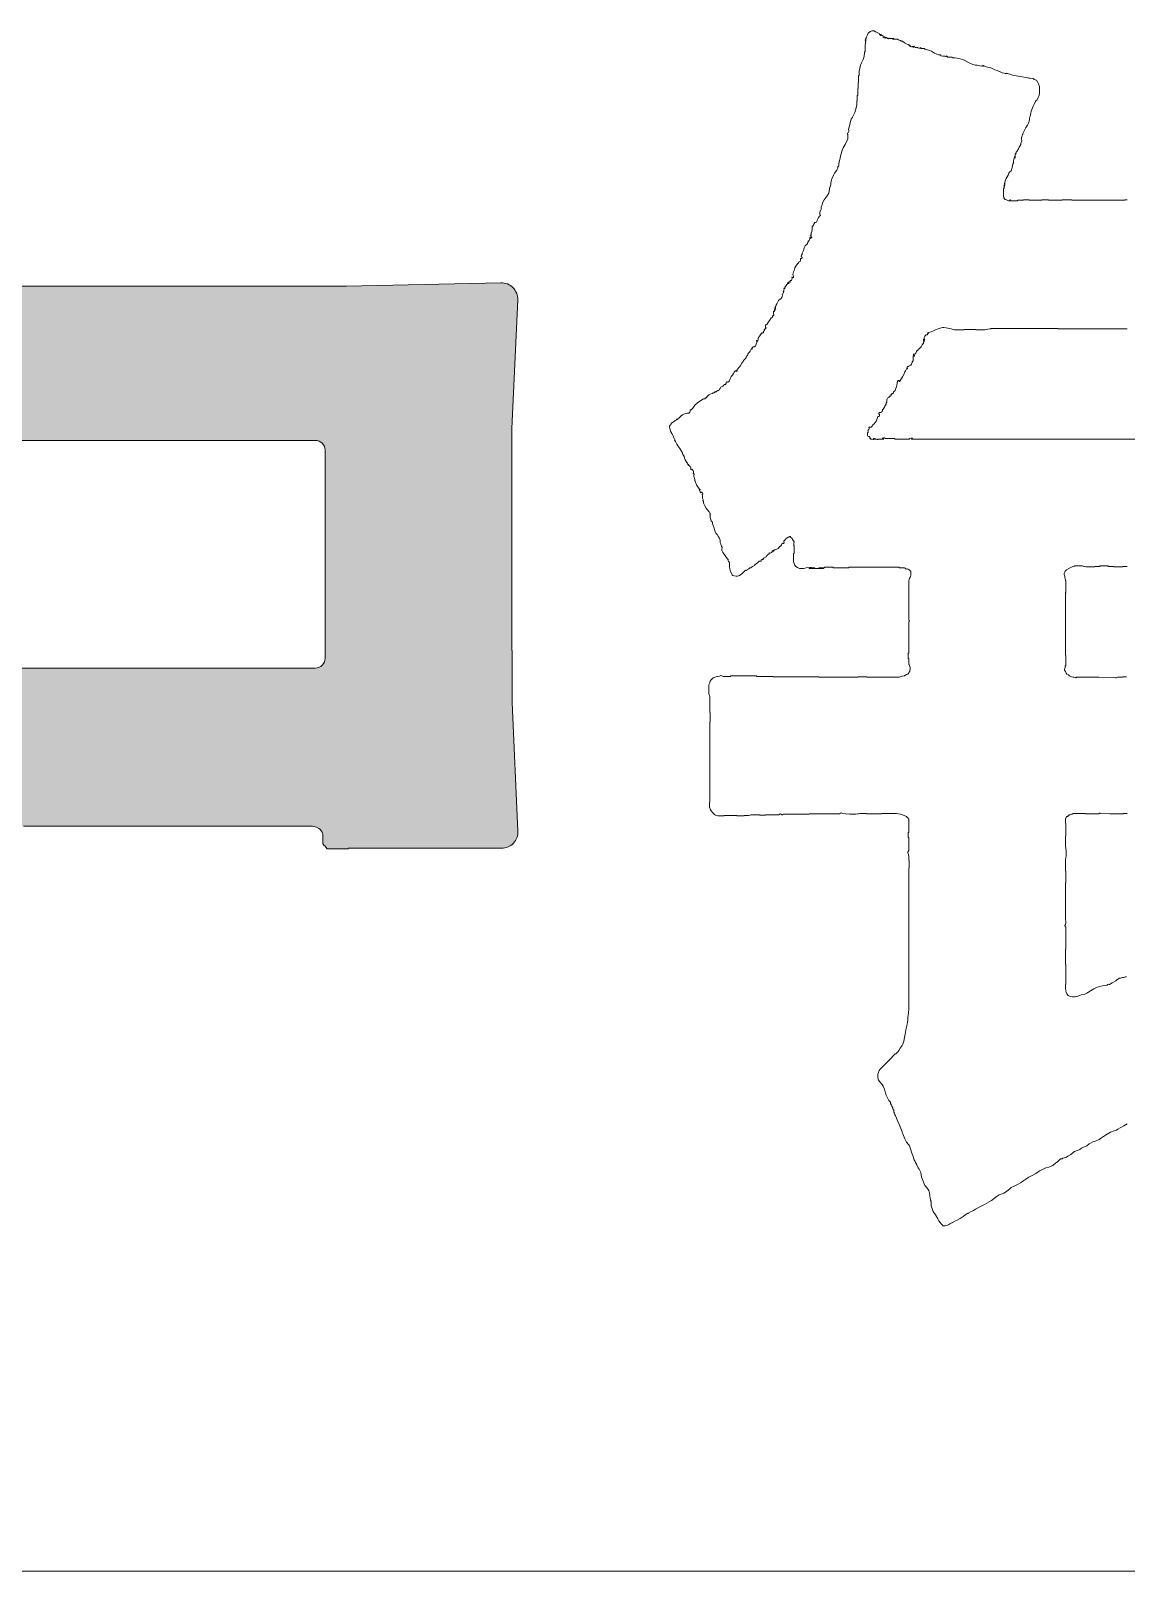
# Model space of a CAD drawing. Extents: x -2876908 to 633791, y -1383861 to 872234.
# Drawn here: x 567186 to 568840, y -1064660 to -1062335 of the extents above; entities that cross this region are included whole.
import ezdxf
from ezdxf.enums import TextEntityAlignment as Align

# ---------------------------------------------------------------- set-up
doc = ezdxf.new("R2010")
doc.units = 0
doc.header["$LTSCALE"] = 5
doc.header["$MEASUREMENT"] = 0
doc.layers.get('0').update_dxf_attribs({"linetype": 'CONTINUOUS', "lineweight": 25})
doc.layers.add('HFZT', color=5, linetype='CONTINUOUS', lineweight=15)
doc.styles.add('TSSD_NORM', font='tssdeng.shx', dxfattribs={"width": 0.7, "bigfont": 'hztxt.shx'})

# ---------------------------------------------------------------- blocks, each defined once
blk = doc.blocks.new('z')
h = blk.add_hatch(color=256)
h.paths.add_polyline_path([(298824.6, 23772.1), (298703.8, 23772.1, -0.414214), (298691.8, 23784.1), (298691.8, 23813.1), (298691.8, 23816.5), (298691.8, 23823.3), (298691.9, 23825.6), (298691.9, 23826.7), (298692, 23829), (298692.2, 23838.2), (298692.4, 23842.9), (298692.6, 23852.1), (298692.7, 23854.4), (298692.7, 23855.5), (298692.8, 23857.8), (298692.8, 23859.9), (298692.8, 23860.9), (298692.8, 23863), (298693.1, 23863), (298693.1, 23865), (298693.1, 23866), (298693.1, 23868.1), (298693.4, 23868.1), (298693.4, 23876.9), (298693.4, 23881.3), (298693.4, 23890.2), (298693.7, 23890.2), (298693.7, 23965.3), (298693.7, 24002.9), (298693.6, 24078), (298691.1, 24172.9, -0.429279), (298703.4, 24185.2), (298789.1, 24183), (298892.6, 24183), (298944.3, 24183), (299049.2, 24183, 0.414214), (299056.4, 24190.2), (299056.4, 24214.6), (299056.4, 24226), (299056.4, 24249), (299052.3, 24344, -0.427255), (299064.3, 24356.5), (299187.4, 24356.3, -0.422529), (299199.4, 24344), (299196.6, 24247), (299196.6, 24190.2, 0.413831), (299203.8, 24183), (299300.2, 24183), (299348.7, 24183), (299445.6, 24183), (299558.9, 24185.6, -0.434193), (299571.2, 24173), (299566.9, 24078.7), (299566.9, 24013.5), (299566.9, 23980.9), (299566.9, 23915.8), (299567, 23915.8), (299567.1, 23915.8), (299567.2, 23915.8), (299567.2, 23900.5), (299567.2, 23892.9), (299567.2, 23877.7), (299571.3, 23783.3, -0.427114), (299559.4, 23770.8), (299446.9, 23770.8), (299446.9, 23770.6), (299446.9, 23770.6), (299446.9, 23770.5), (299442.4, 23770.5), (299440.1, 23770.5), (299431.5, 23770.5), (299429.7, 23772.5), (299428.3, 23773.6), (299428.3, 23775.3), (299428.3, 23775.9), (299428.3, 23781.3), (299427.7, 23782.5), (299427, 23783.7), (299426.4, 23784.4), (299426, 23784.7), (299425.3, 23785.2), (299423.5, 23786.2), (299422.6, 23786.6), (299420.6, 23787.1), (299419.1, 23787.1), (299418.3, 23787.1), (299290.8, 23787.1), (299208.6, 23787.1, 0.414214), (299196.6, 23775.1), (299196.6, 23692.2), (299196.6, 23660.2), (299196.6, 23596), (299199.5, 23501.2, -0.423847), (299187.4, 23488.8), (299063.7, 23489.1, -0.427862), (299051.7, 23501.7), (299056.4, 23597.9), (299056.4, 23663.5), (299056.4, 23696.3), (299056.4, 23775.1, 0.414214), (299044.4, 23787.1), (299042.6, 23787.1), (299039.9, 23787.1), (299029.5, 23787.1), (298982.1, 23787.1), (298958.4, 23787.1), (298834, 23787.1), (298833.2, 23786.9), (298832.6, 23786.4), (298832, 23785.5), (298830.6, 23781.5), (298829.9, 23779.4), (298828.7, 23774), (298826.6, 23773)])
h.paths.add_polyline_path([(299203.8, 24070), (299298.7, 24070), (299331.6, 24070), (299422.7, 24070, -0.414214), (299429.9, 24062.8), (299429.9, 23979.3), (299429.9, 23955.6), (299429.9, 23910.2, -0.414214), (299422.7, 23903), (299290.5, 23903), (299203.8, 23903, -0.414214), (299196.6, 23910.2), (299196.6, 23960.2), (299196.6, 23984), (299196.6, 24062.8, -0.414214)], flags=16)
h.paths.add_polyline_path([(299056.4, 24062.5), (299056.4, 23977.7), (299056.4, 23954.8), (299056.4, 23910.5, -0.414214), (299049.2, 23903.3), (298835, 23903.3, -0.414214), (298827.8, 23910.5), (298827.8, 23973.4), (298827.8, 24001.2), (298827.8, 24062.5, -0.414214), (298835, 24069.7), (299049.2, 24069.7, -0.414214)], flags=16)
for points in [[(300017.8, 23676.6), (300017.5, 23676.5), (300017.1, 23676.5), (300015.6, 23676.1), (300014.8, 23675.9), (300013.3, 23675.6), (300012.7, 23675.6), (300012.4, 23675.4), (300012, 23674.9), (300011.2, 23674.5), (300010.8, 23674.2), (300010.1, 23673.6), (300008.2, 23672.5), (300007.2, 23672), (300005.3, 23670.9), (300004.6, 23671), (300004.2, 23670.9), (300003.7, 23670.4), (300001.4, 23670.1), (300000.3, 23669.9), (299998.1, 23669.3), (299995.3, 23668.4), (299993.9, 23667.7), (299991.4, 23666.1), (299989.5, 23665.1), (299988.6, 23664.6), (299986.7, 23663.6), (299984.5, 23663.3), (299983.3, 23662.9), (299981.3, 23662), (299980, 23661.8), (299979.4, 23661.8), (299978.1, 23661.8), (299976.8, 23662), (299976.1, 23662.2), (299975, 23662.9), (299974.1, 23663.9), (299973.8, 23664.5), (299973.3, 23665.8), (299973.5, 23666.3), (299973.4, 23666.7), (299973, 23667.1), (299973, 23668.6), (299973, 23669.4), (299973, 23670.9), (299973.1, 23670.9), (299973.2, 23670.9), (299973.3, 23670.9), (299973.3, 23676.8), (299973.3, 23679.7), (299973.3, 23685.6), (299973.2, 23685.6), (299973.1, 23685.6), (299973, 23685.6), (299973, 23690), (299973, 23692.2), (299973, 23696.5), (299973.1, 23696.5), (299973.2, 23696.5), (299973.3, 23696.5), (299973.3, 23703), (299973.3, 23706.3), (299973.3, 23712.8), (299972.8, 23713.4), (299972.7, 23714.1), (299973.1, 23714.8), (299973.3, 23716.3), (299973.3, 23717.1), (299973, 23718.6), (299973, 23729.2), (299973, 23734.5), (299973, 23745.2), (299973.1, 23745.2), (299973.2, 23745.2), (299973.3, 23745.2), (299973.3, 23748.8), (299973.3, 23750.5), (299973.3, 23754.1), (299973.2, 23754.1), (299973.1, 23754.1), (299973, 23754.1), (299973, 23757.6), (299973, 23759.3), (299973, 23762.8), (299973.2, 23763.7), (299973.4, 23764.1), (299973.6, 23765), (299973.6, 23766.7), (299973.6, 23767.5), (299973.6, 23769.2), (299973.4, 23770.3), (299973.2, 23770.9), (299973, 23772.1), (299973, 23775.1), (299973, 23776.7), (299973, 23779.7), (299973.1, 23779.7), (299973.2, 23779.7), (299973.3, 23779.7), (299973.3, 23783.6), (299973.3, 23785.5), (299973.3, 23789.3), (299973.2, 23789.3), (299973.1, 23789.3), (299973, 23789.3), (299973, 23790.6), (299973, 23791.3), (299973, 23792.5), (299973.3, 23793), (299973.5, 23793.2), (299973.9, 23793.5), (299973.9, 23793.8), (299973.9, 23793.9), (299973.9, 23794.1), (299974.4, 23794.1), (299974.7, 23794.2), (299974.9, 23794.6), (299975.4, 23794.7), (299975.6, 23795), (299975.8, 23795.4), (299976.5, 23795.3), (299976.9, 23795.5), (299977.4, 23795.9), (299978, 23795.9), (299978.3, 23796), (299978.7, 23796.4), (299982.3, 23796.4), (299984.1, 23796.4), (299987.7, 23796.4), (299987.7, 23796.3), (299987.7, 23796.2), (299987.7, 23796.1), (299991.7, 23796.1), (299993.6, 23796.1), (299997.6, 23796.1), (299997.9, 23796.5), (299998.5, 23796.6), (299998.9, 23796.2), (300005.5, 23796.1), (300008.9, 23796.1), (300015.5, 23796.1), (300015.5, 23796.2), (300015.5, 23796.3), (300015.5, 23796.4), (300017.3, 23796.4), (300018.2, 23796.4)], [(300017.9, 23896.6), (300015.2, 23896.6), (300015.2, 23896.4), (300015.2, 23896.4), (300015.2, 23896.2), (300013.6, 23896.2), (300012.7, 23896.2), (300011.1, 23896.2), (300010.2, 23895.7), (300009.4, 23895.7), (300008.5, 23896.1), (299997.6, 23896.2), (299992.2, 23896.2), (299981.3, 23896.2), (299981.2, 23896), (299980.8, 23895.9), (299980.6, 23896.1), (299979.4, 23896.2), (299978.7, 23896.3), (299977.4, 23896.6), (299976.5, 23897.1), (299976.1, 23897.4), (299975.2, 23898), (299974.1, 23898.6), (299973.5, 23899.2), (299973, 23900.4), (299972.4, 23901.4), (299972.4, 23902.2), (299972.8, 23903.3), (299972.8, 23904), (299972.9, 23904.3), (299973.3, 23904.9), (299973.3, 23907.8), (299973.3, 23909.3), (299973.3, 23912.2), (299973.2, 23912.2), (299973.1, 23912.2), (299973, 23912.2), (299973, 23930.6), (299973, 23939.7), (299973, 23958), (299973.1, 23958), (299973.2, 23958.2), (299973.1, 23958.3), (299973.1, 23958.5), (299973.1, 23958.6), (299973.3, 23958.7), (299973.3, 23961.8), (299973.3, 23963.4), (299973.3, 23966.5), (299973.2, 23966.8), (299973.2, 23967), (299973.1, 23967.3), (299972.9, 23968.6), (299972.7, 23969.2), (299972.5, 23970.5), (299972.2, 23971.6), (299972.2, 23972.3), (299972.6, 23973.4), (299972.9, 23974.1), (299973.2, 23974.5), (299973.8, 23975), (299975.6, 23976.1), (299976.5, 23976.6), (299978.4, 23977.5), (299978.9, 23977.3), (299979.4, 23977.5), (299979.7, 23977.9), (299982, 23977.9), (299983.1, 23977.9), (299985.5, 23977.9), (299986.5, 23977.6), (299987, 23977.5), (299988, 23977.2), (299990.7, 23977.2), (299992, 23977.2), (299994.7, 23977.2), (299994.7, 23977.4), (299994.7, 23977.4), (299994.7, 23977.5), (299996.1, 23977.5), (299996.8, 23977.5), (299998.3, 23977.5), (299998.3, 23977.7), (299998.3, 23977.7), (299998.3, 23977.9), (300000.7, 23977.9), (300001.9, 23977.9), (300004.3, 23977.9), (300004.3, 23977.7), (300004.3, 23977.7), (300004.3, 23977.5), (300005.9, 23977.5), (300006.6, 23977.5), (300008.2, 23977.5), (300008.2, 23977.4), (300008.2, 23977.4), (300008.2, 23977.2), (300011, 23977.2), (300012.4, 23977.2), (300015.2, 23977.2), (300015.2, 23977.4), (300015.2, 23977.4), (300015.2, 23977.5), (300018.2, 23977.5)], [(300029.6, 24071), (299961.8, 24071), (299927.8, 24071), (299860, 24071), (299860.4, 24071.3), (299860.6, 24071.4), (299860.9, 24071.6), (299860, 24071.7), (299859.6, 24071.6), (299858.7, 24071.3), (299858.7, 24071.2), (299858.7, 24071.1), (299858.7, 24071), (299854.3, 24071), (299852.2, 24071), (299847.8, 24071), (299847.8, 24071.1), (299847.8, 24071.2), (299847.8, 24071.3), (299845.1, 24071.3), (299843.8, 24071.3), (299841.1, 24071.3), (299840.2, 24071.8), (299839.5, 24071.9), (299838.5, 24071.5), (299839.1, 24071.5), (299839.4, 24071.3), (299839.8, 24071), (299838.2, 24071), (299837.3, 24071), (299835.7, 24071), (299835.3, 24070.6), (299834.8, 24070.6), (299834.4, 24070.8), (299833.7, 24071), (299833.4, 24071.1), (299832.8, 24071.3), (299832.9, 24071.1), (299832.7, 24070.7), (299832.5, 24070.7), (299832.6, 24070.9), (299832.4, 24071.3), (299832.1, 24071.3), (299832.1, 24071.1), (299832.1, 24070.9), (299832.1, 24070.7), (299831.2, 24070.8), (299830.8, 24070.8), (299829.9, 24071), (299829.9, 24071.3), (299829.9, 24071.4), (299829.9, 24071.6), (299829.7, 24071.5), (299829.4, 24071.6), (299829.3, 24071.8), (299829.5, 24071.9), (299829.5, 24072.1), (299829.4, 24072.3), (299829.3, 24072.6), (299829, 24072.8), (299828.6, 24072.8), (299828, 24073.1), (299827.8, 24073.5), (299827.7, 24074.2), (299827.7, 24074.8), (299827.7, 24075.2), (299827.7, 24075.8), (299827.9, 24075.8), (299828, 24075.8), (299828.3, 24075.8), (299828.3, 24076.3), (299828.2, 24076.6), (299828.1, 24077.1), (299828.3, 24077.6), (299828.5, 24077.8), (299828.9, 24078), (299829, 24078.6), (299829, 24078.8), (299829.1, 24079.3), (299829, 24079.4), (299828.9, 24079.5), (299828.9, 24079.6), (299829.3, 24079.7), (299829.5, 24079.8), (299829.9, 24079.8), (299830.4, 24079.8), (299830.8, 24079.9), (299831.2, 24080.3), (299831.4, 24081.1), (299831.7, 24081.5), (299832.5, 24082), (299833.8, 24083.4), (299834.3, 24084.3), (299835, 24086), (299835.1, 24086.7), (299835.1, 24087), (299835.3, 24087.6), (299835.7, 24087.6), (299835.9, 24087.6), (299836.3, 24087.6), (299836.5, 24088.1), (299836.6, 24088.4), (299836.5, 24088.9), (299836.1, 24089.5), (299836.2, 24090), (299836.6, 24090.5), (299837.2, 24090.4), (299837.6, 24090.5), (299838.1, 24090.8), (299838.4, 24091.2), (299838.5, 24091.3), (299838.9, 24091.6), (299838.7, 24092.1), (299838.9, 24092.5), (299839.3, 24092.8), (299840.2, 24094.3), (299840.6, 24095.1), (299841.4, 24096.6), (299841.4, 24097.1), (299841.4, 24097.4), (299841.4, 24097.9), (299841.7, 24097.8), (299841.9, 24097.8), (299842.1, 24098), (299841.9, 24098.1), (299841.8, 24098.4), (299841.9, 24098.5), (299841.9, 24099.3), (299842, 24099.7), (299842.2, 24100.5), (299842.6, 24101), (299843, 24101.3), (299843.7, 24101.4), (299843.7, 24101.8), (299843.7, 24102), (299843.7, 24102.4), (299844.2, 24102.4), (299844.4, 24102.4), (299844.9, 24102.4), (299845, 24102.8), (299845.1, 24102.9), (299845.1, 24103.3), (299845, 24103.4), (299844.9, 24103.5), (299844.9, 24103.7), (299845.2, 24103.7), (299845.3, 24103.7), (299845.6, 24103.7), (299845.6, 24103.9), (299845.6, 24104), (299845.6, 24104.3), (299846.3, 24104.4), (299846.8, 24104.8), (299847, 24105.6), (299847.7, 24106.1), (299848.1, 24106.6), (299848.3, 24107.5), (299849.1, 24109.3), (299849.3, 24110.3), (299849.6, 24112.3), (299849.7, 24113), (299849.8, 24113.3), (299850.2, 24113.9), (299850.5, 24113.9), (299850.7, 24113.9), (299851, 24113.9), (299850.9, 24113.6), (299851.1, 24113.3), (299851.3, 24113.3), (299852.8, 24115.4), (299853.4, 24116.5), (299854.7, 24118.7), (299855.3, 24120.3), (299855.7, 24121), (299856.5, 24122.5), (299856.7, 24122.5), (299856.8, 24122.5), (299857.1, 24122.5), (299857, 24123.2), (299857, 24123.6), (299857.4, 24124.1), (299857.8, 24124.1), (299858.2, 24124.2), (299858.4, 24124.6), (299859.5, 24125.2), (299860.1, 24125.8), (299860.6, 24127), (299860.7, 24127.6), (299860.9, 24127.9), (299861.3, 24128.3), (299861.2, 24129.6), (299861.2, 24130.2), (299861.4, 24131.5), (299861.2, 24131.7), (299861.2, 24132), (299861.4, 24132.1), (299861.6, 24131.8), (299861.9, 24131.7), (299862.2, 24131.8), (299862.2, 24132.1), (299862.2, 24132.2), (299862.2, 24132.5), (299862, 24132.5), (299861.8, 24132.5), (299861.6, 24132.5), (299861.5, 24132.8), (299861.6, 24133.1), (299861.9, 24133.3), (299862.7, 24133.5), (299863.2, 24133.9), (299863.5, 24134.7), (299863.8, 24135.2), (299863.9, 24135.5), (299864.1, 24136), (299864.5, 24135.9), (299864.8, 24135.9), (299865.1, 24136.1), (299864.9, 24136.2), (299864.8, 24136.5), (299864.9, 24136.6), (299866, 24137.4), (299866.4, 24137.8), (299867.3, 24138.7), (299867.7, 24139.6), (299868, 24140), (299868.5, 24140.8), (299868.7, 24140.8), (299868.8, 24140.8), (299868.9, 24140.8), (299868.8, 24141.6), (299868.9, 24142.1), (299869.4, 24142.7), (299869.5, 24142.8), (299869.6, 24142.9), (299869.6, 24143), (299869.3, 24142.9), (299869, 24143.1), (299868.9, 24143.3), (299869.2, 24143.2), (299869.6, 24143.4), (299869.6, 24143.7), (299869.3, 24143.7), (299869.2, 24143.7), (299868.9, 24143.7), (299868.8, 24143.9), (299868.9, 24144.1), (299869.1, 24144.3), (299869.2, 24144.1), (299869.4, 24144), (299869.6, 24144), (299869.4, 24144.9), (299869.5, 24145.5), (299869.9, 24146.4), (299870.2, 24146.8), (299870.4, 24147), (299870.5, 24147.5), (299871.2, 24147.4), (299871.6, 24147.5), (299872.1, 24148), (299871.9, 24148.1), (299871.9, 24148.2), (299871.8, 24148.5), (299872.1, 24148.4), (299872.3, 24148.4), (299872.5, 24148.6), (299872.3, 24148.7), (299872.2, 24148.9), (299872.1, 24149.1), (299873.6, 24149.3), (299874.4, 24149.5), (299875.7, 24150.2), (299877.8, 24151.1), (299878.9, 24151.5), (299881.1, 24152.3), (299882.9, 24152.7), (299883.8, 24152.7), (299885.6, 24152.5), (299888, 24152), (299889.3, 24151.7), (299891.7, 24151), (299894.6, 24151), (299896.1, 24151), (299899, 24151), (299899, 24151.1), (299899, 24151.2), (299899, 24151.3), (299902.4, 24151.3), (299904, 24151.3), (299907.4, 24151.3), (299907.4, 24151.2), (299907.4, 24151.1), (299907.4, 24151), (299909.5, 24151), (299910.6, 24151), (299912.8, 24151), (299913.2, 24151.1), (299913.4, 24151.1), (299913.8, 24151.2), (299915.3, 24151.4), (299916.1, 24151.6), (299917.6, 24151.8), (299918, 24151.9), (299918.2, 24151.9), (299918.6, 24152), (299938.3, 24152), (299948.1, 24152), (299967.8, 24152), (299967.8, 24151.9), (299967.8, 24151.8), (299967.8, 24151.7), (299988.1, 24151.7), (299998.2, 24151.7), (300018.4, 24151.7)], [(300018.4, 24246.4), (300016.5, 24246.4), (300016.5, 24246.3), (300016.5, 24246.2), (300016.5, 24246.1), (300001, 24246.1), (299993.3, 24246.1), (299977.8, 24246.1), (299977.8, 24246.2), (299977.8, 24246.3), (299977.8, 24246.4), (299975, 24246.4), (299973.5, 24246.4), (299970.7, 24246.4), (299970.7, 24246.3), (299970.7, 24246.2), (299970.7, 24246.1), (299966.6, 24246.1), (299964.6, 24246.1), (299960.5, 24246.1), (299960.5, 24246.2), (299960.5, 24246.3), (299960.5, 24246.4), (299958.6, 24246.4), (299957.6, 24246.4), (299955.7, 24246.4), (299955.7, 24246.3), (299955.7, 24246.2), (299955.7, 24246.1), (299952, 24246.1), (299950.1, 24246.1), (299946.4, 24246.1), (299946.4, 24246.2), (299946.4, 24246.3), (299946.4, 24246.4), (299944.7, 24246.4), (299943.9, 24246.4), (299942.2, 24246.4), (299942.2, 24246.3), (299942.2, 24246.2), (299942.2, 24246.1), (299940.4, 24246.1), (299939.6, 24246.1), (299937.8, 24246.1), (299937.8, 24246), (299937.8, 24245.9), (299937.8, 24245.8), (299935.7, 24245.8), (299934.7, 24245.8), (299932.6, 24245.8), (299932.8, 24246), (299932.6, 24246.4), (299932.3, 24246.4), (299932.3, 24246.1), (299932.3, 24246), (299932.3, 24245.8), (299931.3, 24245.7), (299930.7, 24245.9), (299929.8, 24246.4), (299928.9, 24246.8), (299928.4, 24247.1), (299927.8, 24247.8), (299928, 24248.1), (299927.9, 24248.6), (299927.5, 24248.6), (299927.5, 24250.9), (299927.5, 24252.1), (299927.5, 24254.4), (299928, 24255.2), (299928.1, 24255.8), (299927.8, 24256.6), (299928.1, 24256.5), (299928.3, 24256.6), (299928.5, 24256.8), (299928.1, 24257.1), (299928, 24257.5), (299928.2, 24257.9), (299928.4, 24257.8), (299928.8, 24258), (299928.8, 24258.2), (299928.6, 24258.1), (299928.3, 24258.2), (299928.2, 24258.4), (299929.1, 24261), (299929.6, 24262.2), (299930.9, 24264.6), (299931.6, 24266.1), (299932.1, 24266.7), (299933.3, 24267.8), (299934, 24270.1), (299934.2, 24271.3), (299934.7, 24273.6), (299934.8, 24273.4), (299935, 24273.3), (299935.2, 24273.3), (299934.9, 24273.8), (299934.8, 24274.3), (299935, 24274.9), (299935.1, 24276.3), (299935.3, 24277.1), (299935.8, 24278.4), (299935.6, 24277.9), (299935.8, 24277.5), (299936.2, 24277.1), (299936.2, 24278.4), (299936.2, 24279), (299936.2, 24280.3), (299936.4, 24280.3), (299936.5, 24280.3), (299936.8, 24280.3), (299936.7, 24281), (299936.8, 24281.4), (299937.3, 24281.9), (299937.8, 24282.7), (299938, 24283.1), (299938.6, 24283.9), (299939.2, 24285.1), (299939.5, 24285.8), (299940.2, 24287.1), (299940.4, 24288.1), (299940.5, 24288.6), (299941, 24289.6), (299940.9, 24291.1), (299940.9, 24291.9), (299941.3, 24293.3), (299941.6, 24294.3), (299941.8, 24294.7), (299942.1, 24295.7), (299942.7, 24297), (299943, 24297.6), (299943.7, 24298.9), (299944, 24299.5), (299944.3, 24299.8), (299944.8, 24300.2), (299944.7, 24300.6), (299944.9, 24300.9), (299945.3, 24301.1), (299945.9, 24302.7), (299946.1, 24303.4), (299946.7, 24305), (299946.6, 24306), (299946.7, 24306.6), (299947.2, 24307.5), (299947.7, 24310.1), (299948, 24311.4), (299948.8, 24313.9), (299949.7, 24315.7), (299950.1, 24316.6), (299951, 24318.4), (299951.4, 24319), (299951.6, 24319.3), (299952.2, 24319.7), (299953.1, 24321.5), (299953.5, 24322.4), (299954.1, 24324.3), (299954.1, 24326.5), (299954.1, 24327.5), (299954.1, 24329.6), (299953.3, 24331.5), (299952.8, 24332.4), (299951.8, 24334.1), (299950.8, 24334.5), (299950.2, 24334.8), (299949.3, 24335.4), (299947.2, 24335.6), (299946.2, 24335.8), (299944.2, 24336.2), (299941.2, 24336.7), (299939.7, 24337), (299936.8, 24337.5), (299934.2, 24337.9), (299932.9, 24338.3), (299930.4, 24339.2), (299928.9, 24339.2), (299928, 24339.3), (299926.6, 24339.7), (299923, 24341.2), (299921.3, 24341.9), (299917.8, 24343.4), (299915.8, 24343.7), (299914.9, 24344), (299913.1, 24344.8), (299913, 24344.9), (299912.9, 24345), (299912.8, 24345), (299912.9, 24344.7), (299912.8, 24344.4), (299912.5, 24344.3), (299912.5, 24344.6), (299912.5, 24344.7), (299912.5, 24345), (299911.6, 24344.7), (299911.1, 24344.6), (299910.2, 24344.8), (299908.2, 24345.1), (299907.1, 24345.3), (299905.1, 24345.8), (299902.9, 24346.7), (299901.8, 24347.2), (299899.7, 24348.3), (299898.2, 24349.1), (299897.4, 24349.4), (299895.8, 24349.9), (299894.3, 24350.2), (299893.5, 24350.3), (299892, 24350.6), (299891.1, 24350.5), (299890.5, 24350.6), (299889.7, 24351.1), (299888.5, 24351.1), (299887.8, 24351.1), (299886.5, 24351.1), (299886.5, 24351.4), (299886.2, 24351.5), (299885.9, 24351.4), (299886, 24351.6), (299886, 24351.9), (299885.7, 24352), (299885.6, 24351.7), (299885.2, 24351.7), (299884.9, 24351.9), (299883.7, 24351.8), (299883, 24351.8), (299881.7, 24352), (299881.7, 24352.3), (299881.7, 24352.4), (299881.7, 24352.7), (299881.1, 24352.9), (299880.8, 24352.9), (299880.1, 24352.8), (299880, 24352.8), (299880, 24352.7), (299879.8, 24352.7), (299878.7, 24353.2), (299878.1, 24353.5), (299876.9, 24354.1), (299874.8, 24355.5), (299873.5, 24356.1), (299871, 24356.8), (299870.3, 24356.9), (299869.9, 24357), (299869.3, 24357.5), (299868.4, 24357.5), (299867.9, 24357.5), (299867, 24357.5), (299867, 24357.7), (299867, 24357.9), (299867, 24358.1), (299866.2, 24357.8), (299865.7, 24357.8), (299864.8, 24357.9), (299864.6, 24358.1), (299864.5, 24358.2), (299864.5, 24358.4), (299863.7, 24358.2), (299863.1, 24358.3), (299862.4, 24358.7), (299862.2, 24358.9), (299862.1, 24359), (299861.9, 24359.2), (299861.9, 24358.9), (299861.9, 24358.7), (299861.9, 24358.4), (299861.6, 24358.4), (299861.5, 24358.4), (299861.3, 24358.4), (299861.4, 24358.7), (299861.3, 24358.9), (299861.1, 24359.1), (299860.7, 24358.6), (299860.1, 24358.6), (299859.7, 24358.9), (299859.3, 24359), (299859.1, 24359.1), (299858.7, 24359.2), (299859, 24359.4), (299859.1, 24359.8), (299858.9, 24360), (299858.8, 24359.8), (299858.5, 24359.7), (299858.4, 24359.9), (299858.3, 24360.1), (299858, 24360.3), (299857.7, 24360.2), (299855.9, 24361), (299855, 24361.5), (299853.6, 24362.9), (299852.9, 24362.8), (299852.5, 24362.9), (299852, 24363.4), (299851, 24363.6), (299850.6, 24363.8), (299849.7, 24364.2), (299848.3, 24364.2), (299847.6, 24364.2), (299846.2, 24364.2), (299846.6, 24364.4), (299846.8, 24364.6), (299847.2, 24364.8), (299845.9, 24364.8), (299845.3, 24364.8), (299844, 24364.8), (299844, 24365), (299843.8, 24365.1), (299843.7, 24365), (299843.2, 24364.6), (299842.6, 24364.7), (299842.2, 24365.1), (299841.8, 24365.5), (299841.6, 24365.6), (299841.1, 24365.8), (299841.1, 24365.5), (299841.1, 24365.4), (299841.1, 24365.1), (299840.8, 24365.1), (299840.7, 24365.1), (299840.5, 24365.1), (299840.6, 24365.5), (299840.5, 24365.8), (299840.3, 24366.1), (299840, 24365.7), (299839.6, 24365.6), (299839.2, 24365.8), (299839.3, 24366.3), (299839.2, 24366.7), (299838.9, 24367.1), (299838.3, 24367.1), (299837.9, 24367.4), (299837.6, 24367.9), (299837.7, 24367.6), (299837.7, 24367.3), (299837.4, 24367.1), (299836.7, 24368), (299836.3, 24368.4), (299835.3, 24369), (299834.3, 24369.4), (299833.7, 24369.7), (299832.8, 24370.3), (299831.6, 24370.4), (299830.9, 24370.3), (299829.9, 24369.8), (299828.7, 24369.2), (299828.2, 24368.6), (299827.7, 24367.4), (299827.3, 24366.4), (299827.1, 24365.9), (299826.9, 24364.8), (299826.7, 24365), (299826.6, 24365.1), (299826.4, 24365.1), (299826.6, 24364.5), (299826.6, 24364.2), (299826.7, 24363.5), (299826.4, 24363.7), (299826.1, 24363.5), (299826.1, 24363.2), (299826.3, 24363.3), (299826.5, 24363.3), (299826.7, 24363.1), (299826.4, 24361.8), (299826.3, 24361.2), (299826.1, 24360), (299826.1, 24358.1), (299826.1, 24357.1), (299826.1, 24355.2), (299825.6, 24354.7), (299825.5, 24354.3), (299825.6, 24353.6), (299825.2, 24350.8), (299824.7, 24349.4), (299823.3, 24346.9), (299822.8, 24345.8), (299822.6, 24345.2), (299822.4, 24344), (299822.1, 24342.7), (299822, 24342.1), (299821.7, 24340.8), (299821.7, 24340.5), (299821.6, 24340.3), (299821.6, 24340), (299821.6, 24339.1), (299821.6, 24338.6), (299821.6, 24337.6), (299821.4, 24337.6), (299821.4, 24337.6), (299821.3, 24337.6), (299821.3, 24335.6), (299821.3, 24334.5), (299821.3, 24332.5), (299821.1, 24332.5), (299821.1, 24332.5), (299820.9, 24332.5), (299820.9, 24330.7), (299820.9, 24329.8), (299820.9, 24328), (299820.8, 24328), (299820.7, 24328), (299820.6, 24328), (299820.6, 24326), (299820.6, 24324.9), (299820.6, 24322.9), (299820.5, 24322.9), (299820.4, 24322.9), (299820.3, 24322.9), (299820.3, 24321.4), (299820.3, 24320.6), (299820.3, 24319.1), (299820.2, 24319.1), (299820.1, 24319.1), (299820, 24319.1), (299820, 24317.8), (299820, 24317.1), (299820, 24315.9), (299819.1, 24312.3), (299818.5, 24310.6), (299816.9, 24307.2), (299816.7, 24306.8), (299816.5, 24306.6), (299816.1, 24306.3), (299815.2, 24303.1), (299814.8, 24301.5), (299813.9, 24298.3), (299814.1, 24297.2), (299814, 24296.5), (299813.6, 24295.5), (299813.2, 24295.3), (299813.1, 24294.7), (299813.4, 24294.4), (299813.4, 24293), (299813.3, 24292.3), (299813.3, 24290.9), (299812, 24288.3), (299811.4, 24287), (299809.9, 24284.5), (299809.1, 24282.2), (299808.7, 24281), (299808, 24278.7), (299807.7, 24276.9), (299807.5, 24276), (299807, 24274.2), (299806.8, 24272.7), (299806.7, 24271.9), (299806.4, 24270.4), (299806.3, 24270.6), (299806.1, 24270.7), (299805.9, 24270.7), (299806, 24269.7), (299805.9, 24269.1), (299805.4, 24268.2), (299803.6, 24265.9), (299802.9, 24264.6), (299801.7, 24261.9), (299801.3, 24260.8), (299801.2, 24260.2), (299800.8, 24259), (299800.8, 24257.7), (299800.7, 24257), (299800.3, 24255.7), (299800, 24255.4), (299799.9, 24255.1), (299800, 24254.7), (299799.8, 24252.5), (299799.4, 24251.3), (299798.2, 24249.4), (299796.7, 24247.5), (299796, 24246.4), (299794.8, 24244.2), (299794.5, 24242.8), (299794.3, 24242.2), (299793.7, 24241), (299793.8, 24239.9), (299793.7, 24239.4), (299793.4, 24238.4), (299793.3, 24238.4), (299793.2, 24238.2), (299793.2, 24238.1), (299792.9, 24237.2), (299792.8, 24236.8), (299792.8, 24235.8), (299793.2, 24235.6), (299793.3, 24234.9), (299792.9, 24234.6), (299791.9, 24233.4), (299791.5, 24232.7), (299790.8, 24231.4), (299790.7, 24230.6), (299790.4, 24230.1), (299789.7, 24229.8), (299789.5, 24229.8), (299789.4, 24229.8), (299789.2, 24229.8), (299788.5, 24228.5), (299788.1, 24227.8), (299787.3, 24226.6), (299787.2, 24224.9), (299787.1, 24224.1), (299786.7, 24222.6), (299786.5, 24222.5), (299786.4, 24222.2), (299786.5, 24222.1), (299786.4, 24221.1), (299786.2, 24220.7), (299785.7, 24219.8), (299785.9, 24220), (299786.1, 24220.1), (299786.4, 24220), (299786.8, 24219.6), (299786.9, 24219), (299786.5, 24218.6), (299786.4, 24218.2), (299786, 24218.1), (299785.7, 24218.2), (299785.9, 24218.5), (299785.7, 24218.8), (299785.4, 24218.9), (299785.4, 24217.8), (299785.3, 24217.3), (299785.1, 24216.3), (299784.8, 24216.3), (299784.7, 24216.3), (299784.4, 24216.3), (299784.5, 24215.9), (299784.3, 24215.6), (299784, 24215.4), (299783.9, 24214.9), (299783.9, 24214.7), (299783.8, 24214.2), (299782.6, 24213.3), (299782.1, 24212.6), (299781.4, 24211.2), (299781, 24210), (299780.8, 24209.3), (299780.3, 24208.2), (299780, 24207.2), (299779.8, 24206.7), (299779.5, 24205.8), (299779.1, 24205.3), (299779.2, 24204.7), (299779.6, 24204.3), (299779.8, 24204.3), (299779.9, 24204), (299779.8, 24203.8), (299779.7, 24203.5), (299779.4, 24203.3), (299779, 24203.4), (299778.9, 24203.5), (299778.8, 24203.5), (299778.7, 24203.5), (299778.7, 24202.6), (299778.7, 24202.1), (299778.4, 24201.3), (299777.9, 24201), (299777.6, 24200.9), (299777.1, 24200.6), (299777.2, 24200.2), (299777, 24199.9), (299776.6, 24199.7), (299775.6, 24198.5), (299775.2, 24197.8), (299774.5, 24196.5), (299773.9, 24194.6), (299773.6, 24193.6), (299773.1, 24191.7), (299773.3, 24190.9), (299773.4, 24190.5), (299773.4, 24189.7), (299773.3, 24189.5), (299772.8, 24189.4), (299772.6, 24189.6), (299772.5, 24189.7), (299772.4, 24189.8), (299772.3, 24189.7), (299772.5, 24188.8), (299772.4, 24188.2), (299772, 24187.3), (299771.4, 24187.3), (299771.1, 24187), (299770.8, 24186.5), (299771, 24186.4), (299771.1, 24186.2), (299771, 24185.9), (299770.4, 24186.2), (299769.9, 24186.1), (299769.4, 24185.6), (299769.6, 24185.7), (299769.9, 24185.7), (299770, 24185.4), (299770, 24185.1), (299769.7, 24185), (299769.4, 24185.1), (299769.3, 24185.2), (299769.2, 24185.3), (299769.1, 24185.3), (299769.2, 24184.8), (299769, 24184.5), (299768.6, 24184.3), (299768.2, 24183.5), (299767.9, 24183.1), (299767.2, 24182.4), (299767.3, 24182), (299767.2, 24181.7), (299767, 24181.4), (299766.9, 24181.6), (299766.8, 24181.7), (299766.5, 24181.7), (299766.6, 24180.9), (299766.5, 24180.4), (299766.4, 24179.5), (299766.5, 24179.4), (299766.5, 24179.3), (299766.5, 24179.2), (299766.3, 24179.2), (299766.1, 24179.2), (299765.9, 24179.2), (299766.1, 24178.5), (299766, 24178), (299765.6, 24177.4), (299765.3, 24177.3), (299765.2, 24176.9), (299765.4, 24176.6), (299765.2, 24175.5), (299764.9, 24174.9), (299764.3, 24173.9), (299763.1, 24173.1), (299762.5, 24172.5), (299761.7, 24171.2), (299761.2, 24170.1), (299760.9, 24169.5), (299760.6, 24168.3), (299760.4, 24168.4), (299760.2, 24168.3), (299760.1, 24168.1), (299760.3, 24168), (299760.4, 24167.9), (299760.4, 24167.7), (299760.2, 24167.8), (299760, 24167.7), (299759.8, 24167.5), (299760.2, 24167.2), (299760.3, 24166.8), (299760.1, 24166.4), (299759.9, 24166.5), (299759.5, 24166.3), (299759.5, 24166.1), (299759.7, 24166.1), (299759.9, 24166.1), (299760.1, 24166.1), (299760.1, 24165.8), (299760.1, 24165.7), (299760.1, 24165.4), (299759.9, 24165.4), (299759.7, 24165.4), (299759.5, 24165.4), (299759.6, 24165.1), (299759.5, 24164.8), (299759.3, 24164.5), (299759.2, 24164.7), (299759.1, 24164.8), (299758.8, 24164.8), (299758.9, 24163.6), (299758.9, 24163.1), (299759, 24161.9), (299758.8, 24161.7), (299758.7, 24161.5), (299758.8, 24161.3), (299758.5, 24161.3), (299758.3, 24161.3), (299757.9, 24161.3), (299758, 24160.9), (299758, 24160.7), (299758, 24160.3), (299757.9, 24160), (299757.6, 24159.9), (299757.2, 24160), (299755.8, 24158), (299755.1, 24157), (299753.9, 24154.9), (299753.5, 24154.8), (299753.3, 24154.8), (299753.1, 24154.5), (299753.1, 24153.9), (299753, 24153.6), (299752.9, 24152.9), (299753.2, 24152.9), (299753.4, 24152.6), (299753.2, 24152.3), (299752.8, 24151.9), (299752.6, 24151.6), (299752.1, 24151.2), (299752.2, 24150.7), (299752.1, 24150.3), (299751.6, 24150.1), (299751.6, 24149.5), (299751.5, 24149.3), (299751.5, 24148.8), (299751, 24148.7), (299750.6, 24148.8), (299750.2, 24149.1), (299750.3, 24148.7), (299750.1, 24148.3), (299749.7, 24148.1), (299749.5, 24148), (299749.5, 24147.7), (299749.6, 24147.5), (299749.3, 24147.5), (299749.2, 24147.5), (299748.9, 24147.5), (299749.1, 24147.1), (299749, 24146.7), (299748.6, 24146.4), (299747.9, 24145.4), (299747.6, 24144.8), (299747.5, 24143.7), (299747.4, 24143.3), (299747.4, 24143.1), (299747.3, 24142.7), (299747.1, 24142.7), (299746.9, 24142.7), (299746.7, 24142.7), (299746.8, 24142.9), (299746.6, 24143.3), (299746.4, 24143.3), (299746.5, 24141.9), (299746.4, 24141.2), (299745.9, 24139.8), (299745.6, 24139.2), (299745.4, 24139), (299744.9, 24138.5), (299744.3, 24138.7), (299743.8, 24138.5), (299743.5, 24138.1), (299743.1, 24137.9), (299743, 24137.6), (299743, 24137.3), (299743.1, 24137.2), (299743.2, 24137.1), (299743.2, 24136.9), (299742.9, 24136.9), (299742.8, 24136.9), (299742.5, 24136.9), (299741.8, 24135.4), (299741.3, 24134.7), (299740.1, 24133.4), (299740, 24132.9), (299739.9, 24132.6), (299739.8, 24132.1), (299739.7, 24132.3), (299739.6, 24132.3), (299739.5, 24132.5), (299738.7, 24130.8), (299738.2, 24130), (299736.9, 24128.6), (299736.5, 24127.8), (299736.2, 24127.4), (299735.6, 24126.7), (299734.3, 24124.5), (299733.5, 24123.4), (299732, 24121.4), (299732.1, 24121.1), (299732, 24120.7), (299731.6, 24120.6), (299731.8, 24120.8), (299731.7, 24121.1), (299731.5, 24121.3), (299730.5, 24120.6), (299730.1, 24120.1), (299729.6, 24119), (299729.7, 24118.9), (299729.7, 24118.8), (299729.7, 24118.7), (299729.5, 24118.7), (299729.3, 24118.7), (299729.1, 24118.7), (299729.1, 24118.3), (299729, 24117.9), (299728.6, 24117.7), (299727.9, 24116.8), (299727.6, 24116.2), (299727, 24115.2), (299726.5, 24114), (299726.2, 24113.5), (299725.4, 24112.6), (299725, 24112.8), (299724.7, 24112.9), (299724.3, 24112.9), (299724.2, 24112.1), (299724, 24111.7), (299723.6, 24111), (299723.1, 24111.1), (299722.7, 24111), (299722.4, 24110.5), (299721.6, 24109.8), (299721.1, 24109.5), (299720.1, 24109.1), (299719.6, 24108.1), (299719.3, 24107.6), (299718.8, 24106.5), (299718.3, 24106.7), (299717.8, 24106.6), (299717.4, 24106.2), (299717.1, 24106), (299717, 24105.8), (299716.8, 24105.6), (299716.2, 24105.8), (299715.7, 24105.7), (299715.3, 24105.3), (299715.6, 24105.4), (299715.9, 24105.2), (299716, 24104.9), (299715.2, 24105.1), (299714.6, 24104.9), (299714, 24104.5), (299712.3, 24103.9), (299711.5, 24103.4), (299710.2, 24102.2), (299709.8, 24101.5), (299709.4, 24101.2), (299708.6, 24101.1), (299708.6, 24100.8), (299708.6, 24100.7), (299708.6, 24100.5), (299707.5, 24100.4), (299706.9, 24100.2), (299706, 24099.6), (299704, 24098.3), (299703, 24097.5), (299701.2, 24095.8), (299700.2, 24094.4), (299699.7, 24093.7), (299698.5, 24092.4), (299698.2, 24092.4), (299698, 24092.3), (299697.7, 24092.1), (299697.6, 24091.2), (299697.4, 24090.7), (299696.7, 24090), (299695.4, 24089.9), (299694.8, 24089.8), (299693.5, 24089.4), (299692, 24088.7), (299691.2, 24088.1), (299690, 24086.8), (299689.3, 24086.4), (299689, 24086.1), (299688.4, 24085.4), (299688, 24085.5), (299687.7, 24085.3), (299687.5, 24084.9), (299686.6, 24084.5), (299686.2, 24084.2), (299685.5, 24083.6), (299684.7, 24083.1), (299684.3, 24082.8), (299683.6, 24082), (299683.7, 24081.6), (299683.4, 24081.3), (299683, 24081.2), (299682.6, 24080.3), (299682.6, 24079.7), (299682.8, 24078.7), (299683.6, 24076.3), (299684.2, 24075.1), (299685.5, 24072.9), (299685.3, 24072.4), (299685.4, 24071.9), (299685.9, 24071.5), (299686.3, 24071.1), (299686.4, 24070.6), (299686.2, 24070), (299686.4, 24070), (299686.6, 24070), (299686.8, 24070), (299686.8, 24069.7), (299686.8, 24069.4), (299687, 24069.1), (299687.6, 24067.8), (299687.9, 24067.2), (299688.6, 24065.9), (299690.2, 24064), (299690.9, 24062.9), (299692.1, 24060.8), (299691.9, 24060.5), (299692, 24060.1), (299692.3, 24060), (299692.5, 24059.4), (299692.6, 24059.1), (299692.9, 24058.5), (299692.7, 24058.7), (299692.8, 24059.1), (299693.1, 24059.2), (299693.6, 24056.9), (299694.1, 24055.7), (299695.3, 24053.7), (299695.8, 24053.2), (299695.9, 24052.8), (299696.1, 24052.1), (299696.4, 24052.2), (299696.6, 24052.2), (299696.7, 24052), (299696.5, 24051.8), (299696.5, 24051.7), (299696.4, 24051.5), (299696.8, 24051.5), (299697.1, 24051.4), (299697.4, 24051.2), (299697.4, 24050.9), (299697.4, 24050.8), (299697.4, 24050.5), (299697.6, 24050.5), (299697.8, 24050.5), (299698, 24050.5), (299698.3, 24049.8), (299698.3, 24049.4), (299698.3, 24048.6), (299698.7, 24048.6), (299699, 24048.6), (299699.3, 24048.9), (299699.2, 24048.5), (299699.4, 24048.2), (299699.8, 24048), (299700.1, 24047.1), (299700.2, 24046.6), (299700.1, 24045.7), (299700, 24045.6), (299699.9, 24045.5), (299699.9, 24045.4), (299700.2, 24045.4), (299700.3, 24045.4), (299700.6, 24045.4), (299700.5, 24043.7), (299700.6, 24042.8), (299701.1, 24041.2), (299701.2, 24040.4), (299701.3, 24040), (299701.7, 24039.3), (299702.3, 24037.5), (299702.8, 24036.6), (299703.9, 24035.2), (299704.3, 24034.4), (299704.6, 24034.1), (299705.2, 24033.6), (299704.9, 24033.6), (299704.7, 24033.6), (299704.4, 24033.6), (299704.7, 24032.7), (299705, 24032.3), (299705.5, 24031.6), (299705.7, 24031.9), (299706.1, 24032), (299706.3, 24031.8), (299706.8, 24031.4), (299706.9, 24030.8), (299706.5, 24030.4), (299706.7, 24029.2), (299706.8, 24028.6), (299706.8, 24027.5), (299707.1, 24027), (299707.2, 24026.7), (299707.1, 24026.2), (299706.9, 24026), (299706.9, 24025.8), (299707, 24025.6), (299707.2, 24025.6), (299707.4, 24025.6), (299707.6, 24025.6), (299707.6, 24024.2), (299707.7, 24023.5), (299708.3, 24022.4), (299709.4, 24020.3), (299710.1, 24019.3), (299711.6, 24017.6), (299712.1, 24016.7), (299712.3, 24016.3), (299712.4, 24015.3), (299712.3, 24015.3), (299712.2, 24015.1), (299712.3, 24015), (299712.5, 24013.4), (299712.7, 24012.6), (299713.1, 24011), (299713.7, 24010.6), (299713.9, 24010.2), (299714, 24009.5), (299714.2, 24008.8), (299714.3, 24008.4), (299714.5, 24007.6), (299715.2, 24005.7), (299715.5, 24004.7), (299716.1, 24002.8), (299716.5, 24002), (299716.8, 24001.6), (299717.4, 24000.9), (299718.5, 23999.3), (299719, 23998.5), (299719.8, 23996.7), (299719.7, 23995.7), (299719.8, 23995.1), (299720.3, 23994.2), (299720.2, 23993.7), (299720.2, 23993.5), (299720.4, 23993.1), (299720.6, 23992.5), (299720.7, 23992.2), (299721.1, 23991.6), (299720.9, 23990.1), (299721, 23989.2), (299721.6, 23987.8), (299723.3, 23985.5), (299724.1, 23984.4), (299725.9, 23982.2), (299725.7, 23982.1), (299725.6, 23981.9), (299725.7, 23981.7), (299725.8, 23981.2), (299726.1, 23980.9), (299726.5, 23980.7), (299726.5, 23979.3), (299726.5, 23978.6), (299726.5, 23977.2), (299726.8, 23975.7), (299727, 23974.9), (299727.3, 23973.4), (299727.9, 23973.1), (299728.1, 23972.7), (299728.3, 23972.1), (299728.6, 23971.3), (299729.1, 23970.9), (299730, 23970.7), (299731.5, 23970.4), (299732.4, 23970.4), (299733.9, 23970.8), (299735.7, 23972.2), (299736.6, 23973), (299738.2, 23974.7), (299738.8, 23974.5), (299739.1, 23974.6), (299739.6, 23974.8), (299739.5, 23974.9), (299739.4, 23975), (299739.3, 23975.1), (299740.3, 23975.5), (299740.8, 23975.8), (299741.6, 23976.6), (299742, 23976.4), (299742.4, 23976.5), (299742.7, 23976.9), (299743.5, 23977.5), (299743.9, 23977.8), (299744.8, 23978.2), (299744.8, 23978.4), (299744.8, 23978.6), (299744.8, 23978.8), (299745.2, 23978.7), (299745.5, 23978.9), (299745.7, 23979.3), (299746.9, 23980), (299747.4, 23980.4), (299748.3, 23981.4), (299748.7, 23981.5), (299748.9, 23981.5), (299749.2, 23981.5), (299749.5, 23981.5), (299749.7, 23981.5), (299749.9, 23981.7), (299749.8, 23982.1), (299749.9, 23982.4), (299750.2, 23982.7), (299750.6, 23982.7), (299750.9, 23982.6), (299751.2, 23982.3), (299751.2, 23982.7), (299751.2, 23982.9), (299751.2, 23983.3), (299752.1, 23983.8), (299752.5, 23984.1), (299753.4, 23984.6), (299753.4, 23984.8), (299753.4, 23985), (299753.4, 23985.2), (299754, 23985.3), (299754.4, 23985.5), (299754.7, 23986), (299754.7, 23986.2), (299754.7, 23986.3), (299754.7, 23986.5), (299755.1, 23986.5), (299755.3, 23986.5), (299755.6, 23986.5), (299755.6, 23986.9), (299755.7, 23987.2), (299756, 23987.5), (299756.5, 23987.3), (299756.9, 23987.4), (299757.4, 23987.8), (299757.8, 23988.3), (299757.9, 23988.6), (299758.4, 23989.1), (299758.5, 23988.8), (299758.9, 23988.7), (299759.2, 23988.9), (299759, 23989), (299758.9, 23989.2), (299758.8, 23989.4), (299759.2, 23989.4), (299759.4, 23989.4), (299759.8, 23989.4), (299759.8, 23989.6), (299759.8, 23989.8), (299759.8, 23990), (299761.4, 23990.3), (299762.2, 23990.7), (299763.3, 23991.8), (299764.3, 23992.6), (299764.8, 23993.3), (299765.2, 23994.5), (299765.8, 23994.3), (299766.3, 23994.4), (299766.7, 23994.8), (299766.4, 23995.5), (299766.5, 23996), (299766.8, 23996.6), (299768, 23997.8), (299768.6, 23998.3), (299769.9, 23999.3), (299769.9, 23999.1), (299770.2, 23999), (299770.4, 23999.1), (299770.7, 23999.4), (299771, 23999.4), (299771.3, 23999.3), (299771.3, 23999.1), (299771.3, 23998.9), (299771.3, 23998.7), (299772.1, 23998.5), (299772.6, 23998.1), (299772.9, 23997.4), (299773.2, 23996.6), (299773.4, 23996.2), (299773.9, 23995.5), (299773.7, 23994.7), (299773.7, 23994.3), (299773.7, 23993.5), (299773.7, 23993.2), (299773.8, 23993), (299773.9, 23992.6), (299773.9, 23990.4), (299773.9, 23989.3), (299773.9, 23987.1), (299773.8, 23987.1), (299773.7, 23987.1), (299773.6, 23987.1), (299773.6, 23984.8), (299773.6, 23983.6), (299773.6, 23981.2), (299773.9, 23979.6), (299774.3, 23978.8), (299775.3, 23977.5), (299776.4, 23976.8), (299776.9, 23976.5), (299778, 23975.9), (299780, 23975.9), (299781, 23976), (299782.8, 23976.4), (299785.4, 23976.7), (299786.7, 23976.7), (299789.2, 23976.6), (299789.2, 23976.5), (299789.2, 23976.4), (299789.2, 23976.3), (299787.6, 23976.3), (299786.7, 23976.3), (299785.1, 23976.3), (299785.1, 23976.1), (299785.1, 23976.1), (299785.1, 23975.9), (299789.3, 23975.9), (299791.4, 23975.9), (299795.6, 23975.9), (299795.6, 23976.1), (299795.6, 23976.1), (299795.6, 23976.3), (299794.2, 23976.3), (299793.5, 23976.3), (299792.1, 23976.3), (299792.1, 23976.4), (299792.1, 23976.5), (299792.1, 23976.6), (299793.8, 23976.6), (299794.6, 23976.6), (299796.3, 23976.6), (299796.3, 23976.7), (299796.3, 23976.8), (299796.3, 23976.9), (299798.8, 23976.9), (299800.1, 23976.9), (299802.7, 23976.9), (299802.7, 23976.8), (299802.7, 23976.7), (299802.7, 23976.6), (299807.3, 23976.6), (299809.6, 23976.6), (299814.2, 23976.6), (299814.2, 23976.7), (299814.2, 23976.8), (299814.2, 23976.9), (299828.9, 23976.9), (299836.3, 23976.9), (299851, 23976.9), (299851, 23976.8), (299851, 23976.7), (299851, 23976.6), (299852.6, 23976.6), (299853.3, 23976.6), (299854.9, 23976.6), (299855.4, 23976.3), (299855.7, 23976.1), (299856.1, 23975.6), (299857.1, 23975.7), (299857.6, 23975.6), (299858.4, 23975.1), (299858.9, 23974.6), (299859.1, 23974.3), (299859.7, 23973.7), (299859.7, 23972.2), (299859.7, 23971.4), (299859.3, 23969.9), (299858.6, 23968.8), (299858.3, 23968.1), (299858.1, 23966.8), (299858.1, 23955.4), (299858.1, 23949.6), (299858.1, 23938.2), (299858.4, 23938), (299858.5, 23937.5), (299858.2, 23937.2), (299858.1, 23927.9), (299858.1, 23923.2), (299858.1, 23913.8), (299857.9, 23913.8), (299857.9, 23913.8), (299857.7, 23913.8), (299857.7, 23912.3), (299857.7, 23911.5), (299857.7, 23910), (299857.9, 23910), (299857.9, 23910), (299858.1, 23910), (299858.1, 23908.3), (299858.1, 23907.5), (299858.1, 23905.8), (299858.3, 23905.5), (299858.4, 23905.3), (299858.7, 23904.9), (299859.1, 23903.4), (299859.1, 23902.6), (299858.9, 23901), (299858.8, 23900.5), (299858.6, 23900.2), (299858.2, 23899.8), (299857.9, 23898.9), (299857.4, 23898.4), (299856.5, 23898.2), (299855.8, 23897.8), (299855.5, 23897.7), (299854.9, 23897.4), (299853.3, 23897), (299852.6, 23896.8), (299851, 23896.4), (299850.8, 23896.3), (299850.6, 23896.3), (299850.4, 23896.2), (299841.2, 23896.2), (299836.6, 23896.2), (299827.3, 23896.2), (299827.3, 23896.4), (299827.3, 23896.4), (299827.3, 23896.6), (299824.6, 23896.6), (299823.3, 23896.6), (299820.6, 23896.6), (299820.6, 23896.4), (299820.6, 23896.4), (299820.6, 23896.2), (299809.2, 23896.2), (299803.5, 23896.2), (299792.1, 23896.2), (299792.1, 23896.4), (299792.1, 23896.4), (299792.1, 23896.6), (299778.7, 23896.6), (299772, 23896.6), (299758.5, 23896.6), (299758.5, 23896.7), (299758.5, 23896.8), (299758.5, 23896.9), (299753.7, 23896.9), (299751.2, 23896.9), (299746.4, 23896.9), (299746.4, 23897), (299746.4, 23897.1), (299746.4, 23897.2), (299738.7, 23897.2), (299734.8, 23897.2), (299727.2, 23897.2), (299727.2, 23897.1), (299727.2, 23897), (299727.2, 23896.9), (299725.1, 23896.9), (299724.1, 23896.9), (299722, 23896.9), (299721, 23897.4), (299720.2, 23897.5), (299719.2, 23897), (299717.8, 23896.9), (299717.2, 23896.7), (299716, 23896.2), (299714.6, 23895.7), (299713.9, 23895.2), (299712.9, 23894), (299712.7, 23893.6), (299712.5, 23893.4), (299712.1, 23893), (299712.1, 23892.1), (299712, 23891.6), (299711.5, 23890.8), (299711.5, 23888.1), (299711.5, 23886.8), (299711.5, 23884.1), (299711.7, 23883.3), (299711.9, 23882.9), (299712.1, 23882.2), (299712.1, 23877.4), (299712.1, 23875.1), (299712.1, 23870.3), (299712.2, 23870.3), (299712.3, 23870.3), (299712.4, 23870.3), (299712.4, 23867.6), (299712.4, 23866.3), (299712.4, 23863.6), (299712.3, 23863.6), (299712.2, 23863.6), (299712.1, 23863.6), (299712.1, 23840), (299712.1, 23828.3), (299712.1, 23804.7), (299712, 23804.7), (299711.9, 23804.7), (299711.8, 23804.7), (299711.8, 23803.2), (299711.8, 23802.4), (299711.8, 23800.9), (299712.6, 23799.1), (299713.1, 23798.3), (299714.3, 23796.9), (299715.5, 23795.6), (299716.3, 23795.1), (299717.9, 23794.5), (299719.8, 23794.5), (299720.8, 23794.5), (299722.7, 23794.5), (299722.7, 23794.6), (299722.7, 23794.7), (299722.7, 23794.8), (299726.4, 23794.8), (299728.2, 23794.8), (299732, 23794.8), (299732, 23794.7), (299732, 23794.6), (299732, 23794.5), (299734.1, 23794.5), (299735.2, 23794.5), (299737.4, 23794.5), (299737.4, 23794.6), (299737.4, 23794.7), (299737.4, 23794.8), (299738.7, 23794.8), (299739.3, 23794.8), (299740.6, 23794.8), (299741.7, 23795), (299742.3, 23795.2), (299743.5, 23795.4), (299745.5, 23795.4), (299746.5, 23795.4), (299748.6, 23795.4), (299748.6, 23795.3), (299748.6, 23795.2), (299748.6, 23795.1), (299750.4, 23795.1), (299751.3, 23795.1), (299753.1, 23795.1), (299753.1, 23795.2), (299753.1, 23795.3), (299753.1, 23795.4), (299756.9, 23795.4), (299758.8, 23795.4), (299762.7, 23795.4), (299763.3, 23795.9), (299763.9, 23796), (299764.6, 23795.6), (299765, 23795.2), (299765.6, 23795.3), (299765.9, 23795.7), (299773.6, 23795.7), (299777.4, 23795.7), (299785.1, 23795.7), (299785.1, 23795.9), (299785.1, 23795.9), (299785.1, 23796.1), (299793.9, 23796.1), (299798.3, 23796.1), (299807.2, 23796.1), (299807.9, 23796.6), (299808.6, 23796.7), (299809.4, 23796.2), (299811.6, 23796), (299812.7, 23795.9), (299814.9, 23796.1), (299814.9, 23795.9), (299814.9, 23795.9), (299814.9, 23795.7), (299816.6, 23795.7), (299817.5, 23795.7), (299819.3, 23795.7), (299820.5, 23796), (299821.1, 23796.1), (299822.2, 23796.4), (299824.1, 23796.4), (299825.1, 23796.4), (299827, 23796.4), (299827, 23796.3), (299827, 23796.2), (299827, 23796.1), (299831.5, 23796.1), (299833.7, 23796.1), (299838.2, 23796.1), (299838.2, 23796.2), (299838.2, 23796.3), (299838.2, 23796.4), (299842.6, 23796.4), (299844.7, 23796.4), (299849.1, 23796.4), (299852.1, 23795.8), (299853.5, 23795.3), (299856.3, 23794.1), (299857, 23793.4), (299857.4, 23793), (299858.1, 23792.2), (299858.1, 23788.3), (299858.1, 23786.3), (299858.1, 23782.3), (299857.9, 23782.3), (299857.9, 23782.3), (299857.7, 23782.3), (299857.7, 23780.9), (299857.7, 23780.2), (299857.7, 23778.8), (299857.9, 23778.8), (299857.9, 23778.8), (299858.1, 23778.8), (299858.1, 23774.9), (299858.1, 23773), (299858.1, 23769.2), (299857.5, 23768.2), (299857.5, 23767.4), (299857.9, 23766.3), (299858.2, 23764.5), (299858.2, 23763.6), (299858.1, 23761.8), (299858.2, 23761.8), (299858.3, 23761.8), (299858.4, 23761.8), (299858.4, 23759.6), (299858.4, 23758.5), (299858.4, 23756.4), (299858.3, 23756.4), (299858.2, 23756.4), (299858.1, 23756.4), (299858.1, 23714.6), (299858.1, 23693.7), (299858.1, 23651.9), (299858, 23651.3), (299858, 23651), (299857.9, 23650.4), (299857.6, 23648.1), (299857.5, 23647), (299857.3, 23644.7), (299857.2, 23643), (299857, 23642.1), (299856.6, 23640.5), (299856.1, 23638.6), (299855.9, 23637.6), (299855.7, 23635.7), (299855.1, 23633.1), (299854.9, 23631.9), (299854.4, 23629.3), (299853.8, 23627.1), (299853.3, 23626), (299851.8, 23624.2), (299850.7, 23622.4), (299850.1, 23621.5), (299848.6, 23620), (299848.4, 23620.1), (299848.3, 23620), (299848.1, 23619.9), (299843.7, 23615.4), (299841.5, 23613.2), (299837.1, 23608.8), (299836.4, 23607.9), (299836.1, 23607.4), (299835.8, 23606.3), (299835.4, 23605), (299835.3, 23604.3), (299835.5, 23603.1), (299835.7, 23601.5), (299836, 23600.7), (299836.9, 23599.4), (299838.6, 23597.5), (299839.3, 23596.4), (299840.3, 23594.1), (299841, 23591.1), (299841.5, 23589.6), (299842.9, 23586.7), (299843.5, 23585.8), (299843.9, 23585.3), (299844.6, 23584.5), (299844.6, 23584.1), (299844.6, 23583.9), (299844.8, 23583.5), (299845.4, 23582.3), (299845.7, 23581.6), (299846.4, 23580.3), (299846.4, 23579.6), (299846.6, 23579.2), (299847.2, 23578.7), (299847.1, 23577.8), (299847.2, 23577.3), (299847.7, 23576.5), (299847.8, 23575.7), (299847.9, 23575.3), (299848.3, 23574.6), (299850.3, 23569.9), (299851.3, 23567.6), (299853.3, 23562.9), (299853.3, 23562.3), (299853.4, 23561.9), (299853.7, 23561.4), (299854.7, 23558.9), (299855.2, 23557.6), (299856.5, 23555.2), (299857.9, 23553.5), (299858.5, 23552.5), (299859.3, 23550.4), (299860.4, 23547.1), (299861, 23545.5), (299862.1, 23542.2), (299862.7, 23541), (299863, 23540.3), (299863.7, 23539), (299863.8, 23538.9), (299863.9, 23538.9), (299864, 23538.7), (299865.1, 23536.4), (299865.7, 23535.3), (299866.9, 23533), (299867.5, 23529.5), (299868.1, 23527.8), (299869.4, 23524.6), (299869.9, 23523.5), (299870.3, 23523), (299871, 23522.1), (299872.2, 23520.6), (299872.7, 23519.7), (299873.3, 23517.9), (299873.5, 23516.4), (299873.6, 23515.6), (299873.9, 23514.1), (299874, 23513.4), (299874.1, 23513.1), (299874.2, 23512.5), (299874, 23512.3), (299874.1, 23511.9), (299874.4, 23511.8), (299874.4, 23510.6), (299874.4, 23509.9), (299874.4, 23508.6), (299875.4, 23505.8), (299876.1, 23504.4), (299877.7, 23501.9), (299879.3, 23499), (299880.1, 23497.6), (299882.1, 23495), (299882.6, 23494.6), (299882.9, 23494.4), (299883.3, 23493.9), (299884.4, 23493.8), (299884.9, 23493.8), (299885.9, 23494.1), (299887.4, 23494.8), (299888.2, 23495.2), (299889.7, 23496), (299889.9, 23496.1), (299889.9, 23496.2), (299890.1, 23496.3), (299892.4, 23497.5), (299893.5, 23498), (299895.8, 23499.2), (299898, 23500.8), (299899.1, 23501.6), (299901.3, 23503.2), (299901.7, 23503), (299902.1, 23503.2), (299902.4, 23503.5), (299905.5, 23505.2), (299907, 23506), (299910.1, 23507.7), (299913.6, 23509.5), (299915.3, 23510.4), (299918.7, 23512.5), (299920.9, 23514.2), (299922.1, 23515), (299924.3, 23516.6), (299926.6, 23517.2), (299927.8, 23517.7), (299929.8, 23519), (299931.2, 23520.2), (299931.9, 23520.8), (299933.3, 23521.9), (299935.3, 23522.9), (299936.4, 23523.5), (299938.4, 23524.5), (299940.1, 23525.4), (299940.9, 23525.9), (299942.6, 23527), (299944, 23528), (299944.7, 23528.5), (299946.1, 23529.6), (299948.1, 23530.6), (299949.2, 23531.1), (299951.2, 23532.2), (299954.1, 23534.1), (299955.6, 23535), (299958.7, 23536.5), (299960.8, 23536.9), (299961.8, 23537.3), (299963.7, 23538.2), (299966.1, 23540), (299967.2, 23540.9), (299969.4, 23542.9), (299970.2, 23542.9), (299970.6, 23543.1), (299971.2, 23543.5), (299973.7, 23544.3), (299974.9, 23544.9), (299977.1, 23546.2), (299978.7, 23547.7), (299979.6, 23548.3), (299981.6, 23549.1), (299983, 23549.5), (299983.7, 23549.9), (299984.8, 23550.7), (299986.3, 23551.5), (299987.1, 23551.9), (299988.7, 23552.6), (299990.4, 23553.9), (299991.3, 23554.4), (299993.1, 23555.4), (299994.3, 23555.7), (299994.9, 23555.9), (299996, 23556.5), (299997.2, 23556.9), (299997.7, 23557.2), (299998.7, 23557.9), (300000.2, 23558.8), (300001, 23559.3), (300002.4, 23560.3), (300004.8, 23561.9), (300006.1, 23562.6), (300008.8, 23563.5), (300009.9, 23563.8), (300010.5, 23564.1), (300011.4, 23564.8), (300013.2, 23565.7), (300014.1, 23566.2), (300015.9, 23567.1), (300018.4, 23568.7)], [(299244.6, 23787.1), (299266.2, 23787.1)]]:
    blk.add_lwpolyline(points)
blk.add_lwpolyline([(299203.8, 24183), (299300.2, 24183), (299348.7, 24183), (299445.6, 24183), (299558.9, 24185.6, -0.434193), (299571.2, 24173), (299566.9, 24078.7), (299566.9, 24013.5), (299566.9, 23980.9), (299566.9, 23915.8), (299567, 23915.8), (299567.1, 23915.8), (299567.2, 23915.8), (299567.2, 23900.5), (299567.2, 23892.9), (299567.2, 23877.7), (299571.3, 23783.3, -0.427114), (299559.4, 23770.8), (299446.9, 23770.8), (299446.9, 23770.6), (299446.9, 23770.6), (299446.9, 23770.5), (299442.4, 23770.5), (299440.1, 23770.5), (299431.5, 23770.5), (299429.7, 23772.5), (299429.1, 23772.9), (299428.3, 23774), (299428.3, 23775.3), (299428.3, 23775.9), (299428.3, 23781.3), (299428, 23781.9), (299427.7, 23782.5), (299427, 23783.7), (299426.4, 23784.4), (299426, 23784.7), (299425.3, 23785.2), (299423.5, 23786.2), (299422.6, 23786.6), (299420.6, 23787.1), (299419.1, 23787.1), (299418.3, 23787.1), (299290.8, 23787.1), (299208.6, 23787.1, 0.414214)], format="xyb")
blk.add_lwpolyline([(299429.9, 23910.2), (299429.9, 23955.6), (299429.9, 23979.3), (299429.9, 24062.8, 0.414214), (299422.7, 24070), (299331.6, 24070), (299298.7, 24070), (299203.8, 24070, 0.414214), (299196.6, 24062.8), (299196.6, 23984), (299196.6, 23960.2), (299196.6, 23910.2, 0.414214), (299203.8, 23903), (299290.5, 23903), (299422.7, 23903, 0.414214)], format="xyb", close=True)
blk = doc.blocks.new('施工设计图框')
at = {"layer": 'HFZT'}
blk.add_line((-147.5043, 21), (14.4957, 21), dxfattribs=at)
at = {"layer": 'HFZT', "color": 5, "xscale": 0.004115013172850013, "yscale": 0.004115013172850013, "zscale": 0.004115013172850013}
blk.add_blockref('z', (-1339.9837, -74.635), dxfattribs=at)
at = {"layer": 'HFZT', "color": 2, "style": 'TSSD_NORM', "width": 0.7}
for tag, height, p in [('比例尺', 2.5, (7.2478, 17.5)), ('日期', 2.5, (7.2478, 3.5)), ('图号', 2.5, (-20.4898, 3.5)), ('图名', 4, (-76.2419, 0.75))]:
    blk.add_attdef(tag, text='', height=height, dxfattribs=at).set_placement(p, align=Align.MIDDLE)

msp = doc.modelspace()

# ---------------------------------------------------------------- block references
at = {"xscale": 500, "yscale": 500, "zscale": 500}
msp.add_blockref('施工设计图框', (621543.434, -1075159.694), dxfattribs=at)

doc.saveas('drawing.dxf')
